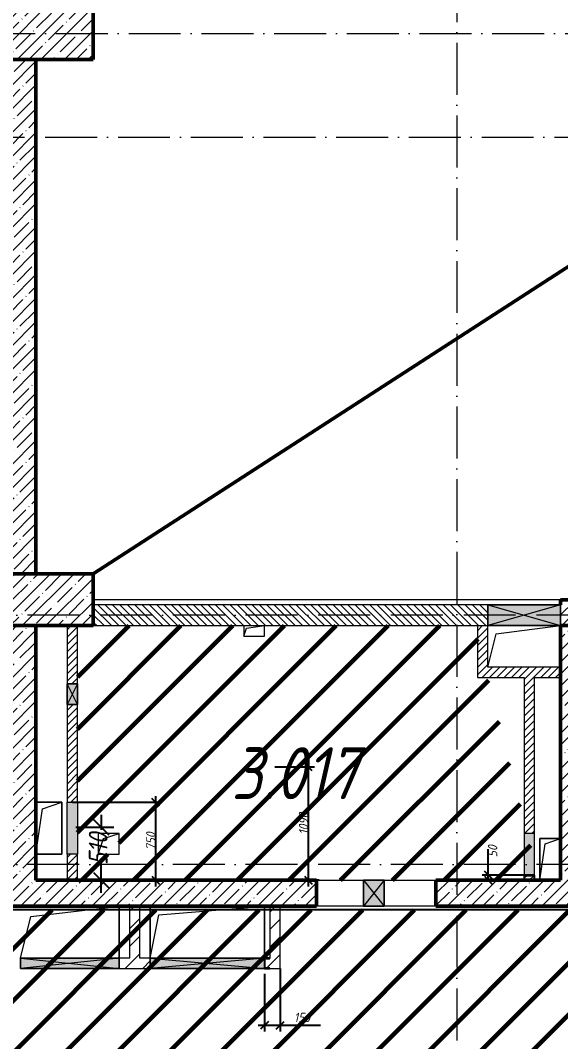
# Model space of a CAD drawing. Header units: millimetres. Extents: x -606178 to 312196, y -19338 to 632709.
# Drawn here: x -90415 to -85215, y 517672 to 527500 of the extents above; entities that cross this region are included whole.
import ezdxf

# ---------------------------------------------------------------- set-up
doc = ezdxf.new("R2010")
doc.units = ezdxf.units.MM
doc.linetypes.add('50_200_ШТРИХ_1Т_ш5_п1_п1_', pattern=[700, 500, -100, 0, -100])
for name, color, linetype, lineweight in [('6.4.1) Окр пт с инж. ПТ2.16', 3, 'Continuous', 60), ('A-____-____-DIMS', 7, 'Continuous', 9), ('A-DETL-____-OTLN-1', 7, 'Continuous', 50), ('A-DETL-GENF-OTLN', 7, 'Continuous', 9), ('A-FLOR-____-OTLN', 7, 'Continuous', 9), ('A-GENM-____-MCUT', 7, 'Continuous', 25), ('A-GENM-____-OTLN', 7, 'Continuous', 9), ('A-GENM-____-OTLN-1', 7, 'Continuous', 25), ('A-GLAZ-____-OTLN', 7, 'Continuous', 9), ('A-WALL-____-MCUT', 7, 'Continuous', 13), ('A-WALL-____-MCUT-2', 7, 'Continuous', 50), ('A-WALL-____-OTLN', 7, 'Continuous', 9), ('A-WALL-____-PATT-1', 7, 'Continuous', 9), ('A-WALL-FNSH-MCUT-1', 7, 'Continuous', 9), ('S-COLS-____-MCUT', 7, 'Continuous', 50), ('S-COLS-____-OTLN', 7, 'Continuous', 9), ('S-GRID-____-OTLN-1', 7, '50_200_ШТРИХ_1Т_ш5_п1_п1_', 9), ('Марки помещений', 7, 'Continuous', 9)]:
    doc.layers.add(name, color=color, linetype=linetype, lineweight=lineweight)
doc.layers.add('A-GLAZ-____-OTLN-1', color=7, linetype='Continuous', lineweight=9, true_color=0xc0c0c0)
doc.styles.add('ISOCPEUR_I_10', font='isocpeui.ttf', dxfattribs={"width": 0.9, "height": 180})
doc.styles.add('ISOCPEUR_I_2', font='isocpeui.ttf', dxfattribs={"width": 0.85, "height": 2.3})
doc.styles.add('ISOCPEUR_I_7', font='isocpeui.ttf', dxfattribs={"width": 0.9, "height": 90})
doc.dimstyles.new('ISO-1_8_0_9К_СРЕДНИЙ_Кладочные_1', dxfattribs={"dimscale": 304.8, "dimtxt": 89.638306, "dimasz": 0.246063, "dimexe": 0.19685, "dimexo": 0, "dimgap": 0, "dimtad": 1, "dimdec": 3, "dimrnd": 0.001, "dimdsep": 46, "dimtxsty": 'ISOCPEUR_I_7', "dimblk1": 'OBLIQUE', "dimblk2": 'OBLIQUE', "dimsah": 1, "dimcen": 0.09, "dimdle": 0.19685, "dimazin": 0, "dimtfac": 1, "dimtdec": 4, "dimtix": 1, "dimtmove": 0, "dimatfit": 3, "dimfxl": 1, "dimtvp": 1, "dimtolj": 1, "dimtzin": 0, "dimarcsym": 2})
doc.dimstyles.new('ISO-1_8_0_9К_СРЕДНИЙ_Кладочные_2', dxfattribs={"dimscale": 304.8, "dimtxt": 89.638306, "dimasz": 0.246063, "dimexe": 0.19685, "dimexo": 0, "dimgap": 0, "dimtad": 1, "dimdec": 3, "dimrnd": 0.001, "dimdsep": 46, "dimtxsty": 'ISOCPEUR_I_7', "dimblk1": 'OBLIQUE', "dimblk2": 'OBLIQUE', "dimsah": 1, "dimcen": 0.09, "dimdle": 0.19685, "dimazin": 0, "dimtfac": 1, "dimtdec": 4, "dimtix": 1, "dimtmove": 1, "dimatfit": 3, "dimfxl": 1, "dimtvp": 1, "dimtolj": 1, "dimtzin": 0, "dimarcsym": 2})
doc.dimstyles.new('ISO-1_8_0_9К_СРЕДНИЙ_Кладочные_3', dxfattribs={"dimscale": 304.8, "dimtxt": 179.276612, "dimasz": 0.492126, "dimexe": 0.393701, "dimexo": 0, "dimgap": 0, "dimtad": 1, "dimdec": 3, "dimrnd": 0.001, "dimdsep": 46, "dimtxsty": 'ISOCPEUR_I_10', "dimblk1": 'OBLIQUE', "dimblk2": 'OBLIQUE', "dimsah": 1, "dimcen": 0.09, "dimdle": 0.393701, "dimazin": 0, "dimtfac": 1, "dimtdec": 4, "dimtix": 1, "dimtmove": 0, "dimatfit": 3, "dimfxl": 1, "dimtvp": 1, "dimtolj": 1, "dimtzin": 0, "dimarcsym": 2})
pattern_1 = [(45, (-140714.89, 451794.26), (-114.04925, 114.04925), []), (45, (-140600.84, 451794.26), (-114.04925, 114.04925), [201.612, -40.322, 3.353, -36.97])]
pattern_2 = [(45, (-140714.89, 451794.26), (-35.35534, 35.35534), [])]
pattern_3 = [(45, (-140714.89, 451794.26), (-84.85281, 84.85281), [])]

# ---------------------------------------------------------------- blocks, each defined once
blk = doc.blocks.new('BSC_Колонна _Прямоугольная - 500х800-V76-АР1_План отверстий 3 этажа в осях 1-64_Ю-ЯЯ')
at = {"layer": 'S-COLS-____-OTLN'}
h = blk.add_hatch(dxfattribs=at)
h.set_pattern_fill('FP_85', color=256, style=0, pattern_type=2)
h.set_pattern_definition([(315, (-75581.04, 50600), (114.04925, 114.04925), []), (315, (-75581.04, 50485.95), (114.04925, 114.04925), [201.613, -40.323, 3.353, -36.97])])
h.paths.add_polyline_path([(-250, -400), (250, -400), (250, 400), (-250, 400)], flags=0)
at = {"layer": 'S-COLS-____-MCUT'}
for p, q in [((250, 400), (-250, 400)), ((-250, 400), (-250, -400)), ((250, -400), (250, 400)), ((-250, -400), (250, -400))]:
    blk.add_line(p, q, dxfattribs=at)
blk = doc.blocks.new('BSC_Колонна _Прямоугольная - 500х800-V77-АР1_План отверстий 3 этажа в осях 1-64_Ю-ЯЯ')
at = {"layer": 'S-COLS-____-OTLN'}
h = blk.add_hatch(dxfattribs=at)
h.set_pattern_fill('FP_86', color=256, style=0, pattern_type=2)
h.set_pattern_definition([(315, (-70131.04, 50600), (114.04925, 114.04925), []), (315, (-70131.04, 50485.95), (114.04925, 114.04925), [201.613, -40.323, 3.353, -36.97])])
h.paths.add_polyline_path([(-250, -400), (250, -400), (250, 400), (-250, 400)], flags=0)
at = {"layer": 'S-COLS-____-MCUT'}
for p, q in [((250, 400), (-250, 400)), ((-250, 400), (-250, -400)), ((250, -400), (250, 400)), ((-250, -400), (250, -400))]:
    blk.add_line(p, q, dxfattribs=at)
blk = doc.blocks.new('AR_Отверстие Ниша - Лючок-32404808-АР1_План отверстий 3 этажа в осях 1-64_Ю-ЯЯ')
at = {"layer": 'A-GLAZ-____-OTLN'}
blk.add_hatch(color=256, dxfattribs=at).paths.add_polyline_path([(250, 50), (-250, 50), (-250, -50), (250, -50)], flags=0)
for p, q in [((-250, 50), (250, 50)), ((-250, -50), (-250, 50)), ((250, 50), (250, -50)), ((250, -50), (-250, -50))]:
    blk.add_line(p, q, dxfattribs=at)
blk = doc.blocks.new('AR_Отверстие Ниша - Лючок-32404922-АР1_План отверстий 3 этажа в осях 1-64_Ю-ЯЯ')
at = {"layer": 'A-GLAZ-____-OTLN'}
blk.add_hatch(color=256, dxfattribs=at).paths.add_polyline_path([(200, -50), (200, 50), (-200, 50), (-200, -50)], flags=0)
for p, q in [((200, 50), (-200, 50)), ((-200, 50), (-200, -50)), ((-200, -50), (200, -50))]:
    blk.add_line(p, q, dxfattribs=at)
blk = doc.blocks.new('154_Фахверк_СКБ_Швеллер - Тип_100_3960_зеркало-29769493-АР1_План отверстий 3 этажа в осях 1-64_Ю-ЯЯ')
at = {"layer": 'A-GENM-____-MCUT'}
for p, q in [((175, 50), (125, 50)), ((125, 50), (125, -50)), ((128, 47), (175, 47)), ((128, -47), (128, 47)), ((175, 47), (175, 50)), ((125, -50), (175, -50)), ((175, -47), (128, -47)), ((175, -50), (175, -47))]:
    blk.add_line(p, q, dxfattribs=at)
blk = doc.blocks.new('AR_Отверстие прямоугольное _в стене_ - AR_Отверстие прямоугольное _в стене__ВК-32404777-АР1_План отверстий 3 этажа в осях 1-64_Ю-ЯЯ')
at = {"layer": 'A-GLAZ-____-OTLN'}
blk.add_hatch(color=256, dxfattribs=at).paths.add_polyline_path([(100, 50), (-100, 50), (-100, -50), (100, -50)], flags=0)
at = {"layer": 'A-DETL-GENF-OTLN'}
for p, q in [((-100, -50), (-100, 50)), ((-100, 50), (100, 50)), ((100, 50), (-100, -50)), ((-100, 50), (100, -50)), ((100, 50), (-100, 50)), ((-100, 50), (-100, -50)), ((100, 50), (100, -50)), ((100, -50), (100, 50)), ((100, -50), (-100, -50)), ((-100, -50), (100, -50))]:
    blk.add_line(p, q, dxfattribs=at)
blk = doc.blocks.new('AR_Отверстие прямоугольное _в плите_ - AR_Отверстие прямоугольное _в плите_-V169-АР1_План отверстий 3 этажа в осях 1-64_Ю-ЯЯ')
at = {"layer": 'A-GENM-____-OTLN'}
for p, q in [((125, 250), (-125, 250)), ((-62.5, 187.5), (125, 250)), ((125, -250), (125, 250)), ((-125, -250), (-62.5, 187.5)), ((-125, -250), (125, -250))]:
    blk.add_line(p, q, dxfattribs=at)
blk = doc.blocks.new('AR_Отверстие прямоугольное _в плите_ - AR_Отверстие прямоугольное _в плите_-30459207-АР1_План отверстий 3 этажа в осях 1-64_Ю-ЯЯ')
at = {"layer": 'A-GENM-____-OTLN'}
for p, q in [((100, 100), (-100, 100)), ((-100, 100), (-100, -100)), ((-50, 50), (100, 100)), ((100, -100), (100, 100)), ((-100, -100), (-50, 50)), ((-100, -100), (100, -100))]:
    blk.add_line(p, q, dxfattribs=at)
blk = doc.blocks.new('AR_Отверстие прямоугольное _в плите_ - AR_Отверстие прямоугольное _в плите_-V173-АР1_План отверстий 3 этажа в осях 1-64_Ю-ЯЯ')
at = {"layer": 'A-GENM-____-OTLN'}
for p, q in [((100, 200), (-100, 200)), ((-100, 200), (-100, -200)), ((-50, 150), (100, 200)), ((-100, -200), (-50, 150))]:
    blk.add_line(p, q, dxfattribs=at)
blk = doc.blocks.new('AR_Отверстие прямоугольное _в плите_ - AR_Отверстие прямоугольное _в плите_-V186-АР1_План отверстий 3 этажа в осях 1-64_Ю-ЯЯ')
at = {"layer": 'A-GENM-____-OTLN'}
for p, q in [((-100, 50), (-100, -50)), ((-100, -50), (-75, 25)), ((-75, 25), (100, 50)), ((100, -50), (100, 50)), ((-100, -50), (100, -50))]:
    blk.add_line(p, q, dxfattribs=at)
blk = doc.blocks.new('AR_Отверстие прямоугольное _в плите_ - AR_Отверстие прямоугольное _в плите_-30552508-АР1_План отверстий 3 этажа в осях 1-64_Ю-ЯЯ')
at = {"layer": 'A-GENM-____-OTLN'}
for p, q in [((-550, 250), (-550, -250)), ((-466.7, 166.7), (550, 250)), ((550, -250), (550, 250)), ((-550, -250), (-466.7, 166.7))]:
    blk.add_line(p, q, dxfattribs=at)
blk = doc.blocks.new('AR_Отверстие прямоугольное _в плите_ - AR_Отверстие прямоугольное _в плите_-30552525-АР1_План отверстий 3 этажа в осях 1-64_Ю-ЯЯ')
at = {"layer": 'A-GENM-____-OTLN'}
for p, q in [((-270, 120), (350, 200)), ((-350, -200), (-270, 120))]:
    blk.add_line(p, q, dxfattribs=at)
blk = doc.blocks.new('AR_Отверстие прямоугольное _в плите_ - AR_Отверстие прямоугольное _в плите_-30552717-АР1_План отверстий 3 этажа в осях 1-64_Ю-ЯЯ')
at = {"layer": 'A-GENM-____-OTLN'}
for p, q in [((-375, 150), (475, 250)), ((475, -250), (475, 250)), ((-475, -250), (-375, 150))]:
    blk.add_line(p, q, dxfattribs=at)
blk = doc.blocks.new('AR_Отверстие прямоугольное _в стене__БезПР - AR_Отверстие прямоугольное _в стене__БезПР-30578456-АР1_План отверстий 3 этажа в осях 1-64_Ю-ЯЯ')
at = {"layer": 'A-GLAZ-____-OTLN-1'}
blk.add_hatch(color=256, dxfattribs=at).paths.add_polyline_path([(100, -125), (100, 125), (-100, 125), (-100, -125)], flags=0)
at = {"layer": 'A-DETL-GENF-OTLN'}
for p, q in [((-100, -125), (-100, 125)), ((-100, 125), (100, 125)), ((100, 125), (-100, -125)), ((-100, 125), (100, -125)), ((100, 125), (-100, 125)), ((-100, 125), (-100, -125)), ((100, 125), (100, -125)), ((100, -125), (100, 125)), ((100, -125), (-100, -125)), ((-100, -125), (100, -125))]:
    blk.add_line(p, q, dxfattribs=at)
at = {"layer": 'A-GLAZ-____-OTLN'}
blk.add_line((100, 125), (-100, 125), dxfattribs=at)
blk = doc.blocks.new('AR_Отверстие прямоугольное _в стене_ - AR_Отверстие прямоугольное _в стене__ОВ-36926784-АР1_План отверстий 3 этажа в осях 1-64_Ю-ЯЯ')
at = {"layer": 'A-GLAZ-____-OTLN'}
blk.add_hatch(color=256, dxfattribs=at).paths.add_polyline_path([(550, -50), (550, 50), (-550, 50), (-550, -50)], flags=0)
at = {"layer": 'A-DETL-GENF-OTLN'}
for p, q in [((-550, -50), (-550, 50)), ((-550, 50), (550, 50)), ((550, 50), (-550, -50)), ((-550, 50), (550, -50)), ((550, 50), (-550, 50)), ((-550, 50), (-550, -50)), ((550, -50), (-550, -50)), ((-550, -50), (550, -50))]:
    blk.add_line(p, q, dxfattribs=at)
blk = doc.blocks.new('AR_Отверстие прямоугольное _в стене__БезПР - AR_Отверстие прямоугольное _в стене__БезПР-36428394-АР1_План отверстий 3 этажа в осях 1-64_Ю-ЯЯ')
at = {"layer": 'A-GLAZ-____-OTLN'}
blk.add_hatch(color=256, dxfattribs=at).paths.add_polyline_path([(350, -100), (350, 100), (-350, 100), (-350, -100)], flags=0)
at = {"layer": 'A-DETL-GENF-OTLN'}
for p, q in [((-350, -100), (-350, 100)), ((-350, 100), (350, 100)), ((350, 100), (-350, -100)), ((-350, 100), (350, -100)), ((350, 100), (-350, 100)), ((-350, 100), (-350, -100)), ((350, 100), (350, -100)), ((350, -100), (350, 100)), ((350, -100), (-350, -100)), ((-350, -100), (350, -100))]:
    blk.add_line(p, q, dxfattribs=at)
at = {"layer": 'A-GLAZ-____-OTLN'}
blk.add_line((350, 100), (-350, 100), dxfattribs=at)
blk = doc.blocks.new('AR_Отверстие прямоугольное _в стене__БезПР - AR_Отверстие прямоугольное _в стене__БезПР-36428547-АР1_План отверстий 3 этажа в осях 1-64_Ю-ЯЯ')
at = {"layer": 'A-GLAZ-____-OTLN'}
blk.add_hatch(color=256, dxfattribs=at).paths.add_polyline_path([(475, -50), (475, 50), (-475, 50), (-475, -50)], flags=0)
at = {"layer": 'A-DETL-GENF-OTLN'}
for p, q in [((-475, -50), (-475, 50)), ((-475, 50), (475, 50)), ((475, 50), (-475, -50)), ((-475, 50), (475, -50)), ((475, 50), (-475, 50)), ((-475, 50), (-475, -50)), ((475, 50), (475, -50)), ((475, -50), (475, 50)), ((475, -50), (-475, -50)), ((-475, -50), (475, -50))]:
    blk.add_line(p, q, dxfattribs=at)
at = {"layer": 'A-GLAZ-____-OTLN'}
blk.add_line((475, 50), (-475, 50), dxfattribs=at)
blk = doc.blocks.new('154_Фахверк_СКБ_Швеллер - Тип_100_3960_зеркало-36793856-АР1_План отверстий 3 этажа в осях 1-64_Ю-ЯЯ')
at = {"layer": 'A-GENM-____-MCUT'}
for p, q in [((175, 50), (125, 50)), ((125, 50), (125, -50)), ((128, 47), (175, 47)), ((128, -47), (128, 47)), ((175, 47), (175, 50)), ((125, -50), (175, -50)), ((175, -47), (128, -47)), ((175, -50), (175, -47))]:
    blk.add_line(p, q, dxfattribs=at)
blk = doc.blocks.new('_Oblique')
at = {"color": 0, "linetype": 'ByBlock', "lineweight": -2}
blk.add_line((-0.5, -0.5), (0.5, 0.5), dxfattribs=at)
blk = doc.blocks.new('*D5243')
at = {"layer": 'A-____-____-DIMS', "color": 0, "lineweight": -2, "transparency": 16777216}
for p, q in [((-89113.7, 520035.3), (-89113.7, 519165.3)), ((-89913.5, 519975.3), (-89053.7, 519975.3)), ((-89007.6, 519225.3), (-89173.7, 519225.3))]:
    blk.add_line(p, q, dxfattribs=at)
at = {"layer": 'Defpoints', "color": 0, "transparency": 16777216}
for p in [(-89913.5, 519975.3), (-89113.7, 519225.3), (-89007.6, 519225.3)]:
    blk.add_point(p, dxfattribs=at)
at = {"layer": 'A-____-____-DIMS', "color": 0, "lineweight": -2, "transparency": 16777216, "xscale": 75, "yscale": 75, "zscale": 75}
for p, rotation in [((-89113.7, 519975.3), 90), ((-89113.7, 519225.3), 270)]:
    blk.add_blockref('_Oblique', p, dxfattribs=dict(at, rotation=rotation))
at = {"layer": 'A-____-____-DIMS', "color": 0, "transparency": 16777216, "insert": (-89159.3, 519600.3), "char_height": 90, "width": 409.578, "attachment_point": 5, "rotation": 90, "style": 'ISOCPEUR_I_7'}
blk.add_mtext('\\A1;750', dxfattribs=at)
blk = doc.blocks.new('*D5244')
at = {"layer": 'A-____-____-DIMS', "color": 0, "lineweight": -2, "transparency": 16777216}
for p, q in [((-85910.6, 519275.3), (-85910.6, 519523.4)), ((-85910.6, 519225.3), (-85910.6, 519335.3)), ((-85474, 519275.3), (-85970.6, 519275.3)), ((-85632.7, 519225.3), (-85970.6, 519225.3))]:
    blk.add_line(p, q, dxfattribs=at)
at = {"layer": 'Defpoints', "color": 0, "transparency": 16777216}
for p in [(-85910.6, 519225.3), (-85632.7, 519225.3), (-85474, 519275.3)]:
    blk.add_point(p, dxfattribs=at)
at = {"layer": 'A-____-____-DIMS', "color": 0, "lineweight": -2, "transparency": 16777216, "xscale": 75, "yscale": 75, "zscale": 75}
for p, rotation in [((-85910.6, 519275.3), 90), ((-85910.6, 519225.3), 270)]:
    blk.add_blockref('_Oblique', p, dxfattribs=dict(at, rotation=rotation))
at = {"layer": 'A-____-____-DIMS', "color": 0, "transparency": 16777216, "insert": (-85913.9, 519446.9), "char_height": 90, "width": 273.052, "attachment_point": 1, "rotation": 90, "line_spacing_factor": 1.149209, "style": 'ISOCPEUR_I_7'}
blk.add_mtext('\\A1;50', dxfattribs=at)
blk = doc.blocks.new('*D5371')
at = {"layer": 'A-____-____-DIMS', "color": 0, "lineweight": -2, "transparency": 16777216}
for p, q in [((-89636.4, 519855.3), (-89636.4, 519710.5)), ((-89881.8, 519735.3), (-89516.4, 519735.3)), ((-89636.4, 519105.3), (-89636.4, 519400)), ((-89864.9, 519225.3), (-89516.4, 519225.3))]:
    blk.add_line(p, q, dxfattribs=at)
at = {"layer": 'Defpoints', "color": 0, "transparency": 16777216}
for p in [(-89881.8, 519735.3), (-89864.9, 519225.3), (-89636.4, 519225.3)]:
    blk.add_point(p, dxfattribs=at)
at = {"layer": 'A-____-____-DIMS', "color": 0, "lineweight": -2, "transparency": 16777216, "xscale": 150, "yscale": 150, "zscale": 150}
for p, rotation in [((-89636.4, 519735.3), 90), ((-89636.4, 519225.3), 270)]:
    blk.add_blockref('_Oblique', p, dxfattribs=dict(at, rotation=rotation))
at = {"layer": 'A-____-____-DIMS', "color": 0, "transparency": 16777216, "insert": (-89756.4, 519371.1), "char_height": 180, "width": 368.207, "attachment_point": 1, "rotation": 90, "line_spacing_factor": 1.149209, "style": 'ISOCPEUR_I_10'}
blk.add_mtext('\\A1;510', dxfattribs=at)
blk = doc.blocks.new('*D5403')
at = {"layer": 'A-____-____-DIMS', "color": 0, "lineweight": -2, "transparency": 16777216}
for p, q in [((-87964.9, 520315.3), (-87584.1, 520315.3)), ((-87644.1, 520375.3), (-87644.1, 519165.3)), ((-87538.1, 519225.3), (-87704.1, 519225.3))]:
    blk.add_line(p, q, dxfattribs=at)
at = {"layer": 'Defpoints', "color": 0, "transparency": 16777216}
for p in [(-87964.9, 520315.3), (-87644.1, 519225.3), (-87538.1, 519225.3)]:
    blk.add_point(p, dxfattribs=at)
at = {"layer": 'A-____-____-DIMS', "color": 0, "lineweight": -2, "transparency": 16777216, "xscale": 75, "yscale": 75, "zscale": 75}
for p, rotation in [((-87644.1, 520315.3), 90), ((-87644.1, 519225.3), 270)]:
    blk.add_blockref('_Oblique', p, dxfattribs=dict(at, rotation=rotation))
at = {"layer": 'A-____-____-DIMS', "color": 0, "transparency": 16777216, "insert": (-87689.1, 519770.3), "char_height": 90, "width": 504.733, "attachment_point": 5, "rotation": 90, "style": 'ISOCPEUR_I_7'}
blk.add_mtext('\\A1;1090', dxfattribs=at)
blk = doc.blocks.new('*D5405')
at = {"layer": 'A-____-____-DIMS', "color": 0, "lineweight": -2, "transparency": 16777216}
for p, q in [((-87914.9, 518375.3), (-87914.9, 517769.3)), ((-88064.9, 518325.3), (-88064.9, 517769.3)), ((-88124.9, 517829.3), (-87914.9, 517829.3)), ((-87914.9, 517829.3), (-87527.1, 517829.3))]:
    blk.add_line(p, q, dxfattribs=at)
at = {"layer": 'Defpoints', "color": 0, "transparency": 16777216}
for p in [(-87914.9, 518375.3), (-88064.9, 518325.3), (-87914.9, 517829.3)]:
    blk.add_point(p, dxfattribs=at)
at = {"layer": 'A-____-____-DIMS', "color": 0, "lineweight": -2, "transparency": 16777216, "xscale": 75, "yscale": 75, "zscale": 75, "rotation": 180}
blk.add_blockref('_Oblique', (-88064.9, 517829.3), dxfattribs=at)
at = {"layer": 'A-____-____-DIMS', "color": 0, "lineweight": -2, "transparency": 16777216, "xscale": 75, "yscale": 75, "zscale": 75}
blk.add_blockref('_Oblique', (-87914.9, 517829.3), dxfattribs=at)
at = {"layer": 'A-____-____-DIMS', "color": 0, "transparency": 16777216, "insert": (-87781.4, 517949.3), "char_height": 90, "width": 368.207, "attachment_point": 1, "line_spacing_factor": 1.149209, "style": 'ISOCPEUR_I_7'}
blk.add_mtext('\\A1;150', dxfattribs=at)

msp = doc.modelspace()

# ---------------------------------------------------------------- hatches: boundary and pattern name
at = {"layer": '6.4.1) Окр пт с инж. ПТ2.16'}
h = msp.add_hatch(dxfattribs=at)
h.set_pattern_fill('ANSI31', color=256, scale=111)
h.paths.add_polyline_path([(-66214.891, 521675.3011), (-66814.891, 521675.3011), (-66814.891, 521925.3011), (-71514.891, 521925.3011), (-71514.891, 521675.3011), (-72014.891, 521675.3011), (-72214.891, 521675.3011), (-72214.891, 521225.3011), (-72334.891, 521225.3011), (-72360.891, 521225.3011), (-72360.891, 521219.3011), (-72908.891, 521219.3011), (-73814.891, 521225.3011), (-73814.891, 521675.3011), (-76464.891, 521675.3011), (-76464.891, 521175.3011), (-76964.891, 521175.3011), (-76964.891, 519475.3011), (-76464.891, 519475.3011), (-76464.891, 518975.3011), (-76964.891, 518975.3011), (-77464.891, 518975.3011), (-78764.891, 518975.3011), (-79764.891, 518975.3011), (-80764.891, 518975.3011), (-81263.4882, 518975.3011), (-81463.4882, 518975.3011), (-81914.891, 518975.3011), (-82514.891, 518975.3011), (-82514.891, 518940.4826), (-66274.891, 518940.4826), (-66274.891, 518975.3011), (-66514.891, 518975.3011), (-66514.891, 519475.3011), (-66214.891, 519475.3011)])
h.paths.add_polyline_path([(-72014.891, 519475.3011), (-71514.891, 519475.3011), (-71514.891, 518975.3011), (-72014.891, 518975.3011)], flags=16)
h.paths.add_polyline_path([(-95464.891, 515007.5401), (-66012.8378, 515007.5401), (-66012.8378, 518940.4826), (-95464.891, 518940.4826)])
h = msp.add_hatch(dxfattribs=at)
h.set_pattern_fill('ANSI31', color=256, scale=111)
h.paths.add_polyline_path([(-89714.891, 521675.3011), (-89864.891, 521169.0511), (-89864.891, 519225.3011), (-85414.891, 519225.3011), (-86039.4193, 521675.3011)])
h.paths.add_polyline_path([(-89464.891, 519675.3011), (-89464.891, 519475.3011), (-89664.891, 519475.3011), (-89664.891, 519675.3011)], flags=16)
at = {"layer": 'A-WALL-____-PATT-1'}
h = msp.add_hatch(dxfattribs=at)
h.set_pattern_fill('FP_12', color=256, style=0, pattern_type=2)
h.set_pattern_definition(pattern_1)
h.paths.add_polyline_path([(-90264.891, 522175.3011), (-90264.891, 527125.3011), (-90514.891, 527125.3011), (-90514.891, 522175.3011)], flags=0)
h = msp.add_hatch(dxfattribs=at)
h.set_pattern_fill('FP_9', color=256, style=0, pattern_type=2)
h.set_pattern_definition([(135, (-140714.89, 451794.26), (-35.35534, -35.35534), [])])
h.paths.add_polyline_path([(-85914.891, 521675.3011), (-85914.891, 521875.3011), (-89714.891, 521875.3011), (-89714.891, 521675.3011), (-85937.524, 521675.3011)], flags=0)
h = msp.add_hatch(dxfattribs=at)
h.set_pattern_fill('FP_12', color=256, style=0, pattern_type=2)
h.set_pattern_definition(pattern_1)
h.paths.add_polyline_path([(-85214.891, 521675.3011), (-83964.891, 521675.3011), (-83964.891, 521925.3011), (-85214.891, 521925.3011), (-85214.891, 521875.3011)], flags=0)
h = msp.add_hatch(dxfattribs=at)
h.set_pattern_fill('FP_12', color=256, style=0, pattern_type=2)
h.set_pattern_definition(pattern_1)
h.paths.add_polyline_path([(-90514.891, 518975.3011), (-90264.891, 518975.3011), (-90264.891, 521675.3011), (-90514.891, 521675.3011), (-90514.891, 519325.3011)], flags=0)
h = msp.add_hatch(dxfattribs=at)
h.set_pattern_fill('FP_8', color=256, style=0, pattern_type=2)
h.set_pattern_definition(pattern_2)
h.paths.add_polyline_path([(-89864.891, 519225.3011), (-89864.891, 519475.3011), (-89964.891, 519475.3011), (-89964.891, 519225.3011)], flags=0)
h.paths.add_polyline_path([(-89964.891, 519975.3011), (-89864.891, 519975.3011), (-89864.891, 520915.3011), (-89964.891, 520915.3011), (-89964.891, 520319.1077)], flags=0)
h.paths.add_polyline_path([(-89964.891, 521115.3011), (-89864.891, 521115.3011), (-89864.891, 521675.3011), (-89964.891, 521675.3011)], flags=0)
h = msp.add_hatch(dxfattribs=at)
h.set_pattern_fill('FP_8', color=256, style=0, pattern_type=2)
h.set_pattern_definition(pattern_2)
h.paths.add_polyline_path([(-86014.891, 521175.3011), (-85914.891, 521175.3011), (-85914.891, 521675.3011), (-86014.891, 521675.3011)], flags=0)
h = msp.add_hatch(dxfattribs=at)
h.set_pattern_fill('FP_12', color=256, style=0, pattern_type=2)
h.set_pattern_definition(pattern_1)
h.paths.add_polyline_path([(-85214.891, 519225.3011), (-84964.891, 519225.3011), (-84964.891, 521675.3011), (-85214.891, 521675.3011), (-85214.891, 520319.1077)], flags=0)
h = msp.add_hatch(dxfattribs=at)
h.set_pattern_fill('FP_8', color=256, style=0, pattern_type=2)
h.set_pattern_definition(pattern_2)
h.paths.add_polyline_path([(-85464.891, 521175.3011), (-85214.891, 521175.3011), (-85214.891, 521275.3011), (-85914.891, 521275.3011), (-85914.891, 521175.3011), (-85564.891, 521175.3011)], flags=0)
h = msp.add_hatch(dxfattribs=at)
h.set_pattern_fill('FP_8', color=256, style=0, pattern_type=2)
h.set_pattern_definition(pattern_2)
h.paths.add_polyline_path([(-85467.891, 519225.3011), (-85467.891, 519272.3011), (-85561.891, 519272.3011), (-85561.891, 519225.3011), (-85514.891, 519225.3011)], flags=0)
h.paths.add_polyline_path([(-85464.891, 519675.3011), (-85464.891, 521175.3011), (-85564.891, 521175.3011), (-85564.891, 519675.3011)], flags=0)
h = msp.add_hatch(dxfattribs=at)
h.set_pattern_fill('FP_12', color=256, style=0, pattern_type=2)
h.set_pattern_definition(pattern_1)
h.paths.add_polyline_path([(-77717.891, 518975.3011), (-77464.891, 518975.3011), (-77464.891, 519225.3011), (-78764.891, 519225.3011), (-78764.891, 518975.3011)], flags=0)
h.paths.add_polyline_path([(-79764.891, 518975.3011), (-79764.891, 519225.3011), (-80764.891, 519225.3011), (-80764.891, 518975.3011), (-80635.1311, 518975.3011)], flags=0)
h.paths.add_polyline_path([(-82402.5954, 518975.3011), (-81914.891, 518975.3011), (-81914.891, 519225.3011), (-86414.891, 519225.3011), (-86414.891, 518975.3011), (-83286.3276, 518975.3011)], flags=0)
h.paths.add_polyline_path([(-88014.891, 518975.3011), (-87564.891, 518975.3011), (-87564.891, 519225.3011), (-90264.891, 519225.3011), (-90264.891, 518975.3011), (-89264.891, 518975.3011)], flags=0)
h = msp.add_hatch(dxfattribs=at)
h.set_pattern_fill('FP_7', color=256, style=0, pattern_type=2)
h.set_pattern_definition(pattern_3)
h.paths.add_polyline_path([(-89264.891, 518475.3011), (-89264.891, 518975.3011), (-89364.891, 518975.3011), (-89364.891, 518475.3011)], flags=0)
h = msp.add_hatch(dxfattribs=at)
h.set_pattern_fill('FP_7', color=256, style=0, pattern_type=2)
h.set_pattern_definition(pattern_3)
h.paths.add_polyline_path([(-87914.891, 518475.3011), (-87914.891, 518975.3011), (-88014.891, 518975.3011), (-88014.891, 518475.3011)], flags=0)
h = msp.add_hatch(dxfattribs=at)
h.set_pattern_fill('FP_7', color=256, style=0, pattern_type=2)
h.set_pattern_definition(pattern_3)
h.paths.add_polyline_path([(-87914.891, 518375.3011), (-87914.891, 518475.3011), (-88014.891, 518475.3011), (-88014.891, 518472.3011), (-88061.891, 518472.3011), (-88061.891, 518378.3011), (-88014.891, 518378.3011), (-88014.891, 518375.3011)], flags=0)
h.paths.add_polyline_path([(-89464.891, 518375.3011), (-89164.891, 518375.3011), (-89164.891, 518475.3011), (-89464.891, 518475.3011), (-89464.891, 518457.9098)], flags=0)

# ---------------------------------------------------------------- linework, layer by layer
msp.add_lwpolyline([(-95464.891, 515007.5401), (-66012.8378, 515007.5401), (-66012.8378, 518940.4826), (-95464.891, 518940.4826)], close=True)
at = {"layer": 'A-DETL-____-OTLN-1'}
msp.add_line((-66814.891, 536975.3011), (-89714.891, 522175.3011), dxfattribs=at)
at = {"layer": 'A-FLOR-____-OTLN'}
for p, q in [((-85214.891, 521925.3011), (-89714.891, 521925.3011)), ((-90264.891, 519975.3011), (-90014.891, 519975.3011)), ((-90014.891, 519975.3011), (-90014.891, 519475.3011)), ((-85414.891, 519625.3011), (-85214.891, 519625.3011)), ((-85414.891, 519225.3011), (-85414.891, 519625.3011)), ((-90014.891, 519475.3011), (-90264.891, 519475.3011)), ((-89464.891, 518975.3011), (-89464.891, 518475.3011)), ((-89164.891, 518475.3011), (-89164.891, 518975.3011)), ((-88064.891, 518975.3011), (-88064.891, 518475.3011))]:
    msp.add_line(p, q, dxfattribs=at)
at = {"layer": 'A-WALL-____-MCUT'}
for p, q in [((-85914.891, 521875.3011), (-89714.891, 521875.3011)), ((-89714.891, 521675.3011), (-85914.891, 521675.3011))]:
    msp.add_line(p, q, dxfattribs=at)
at = {"layer": 'A-WALL-____-MCUT-2'}
for p, q in [((-90264.891, 522175.3011), (-90264.891, 527125.3011)), ((-83964.891, 521925.3011), (-85214.891, 521925.3011)), ((-85214.891, 521925.3011), (-85214.891, 521875.3011)), ((-90264.891, 519225.3011), (-90264.891, 521675.3011)), ((-85214.891, 521675.3011), (-85214.891, 519225.3011)), ((-85214.891, 521675.3011), (-83964.891, 521675.3011)), ((-87564.891, 519225.3011), (-90264.891, 519225.3011)), ((-87564.891, 518975.3011), (-87564.891, 519225.3011)), ((-85564.891, 519225.3011), (-86414.891, 519225.3011)), ((-86414.891, 519225.3011), (-86414.891, 518975.3011)), ((-85467.891, 519225.3011), (-85561.891, 519225.3011)), ((-85214.891, 519225.3011), (-85464.891, 519225.3011)), ((-90514.891, 518975.3011), (-87564.891, 518975.3011)), ((-86414.891, 518975.3011), (-81914.891, 518975.3011))]:
    msp.add_line(p, q, dxfattribs=at)
at = {"layer": 'A-WALL-____-OTLN'}
for p, q in [((-87564.891, 519225.3011), (-87113.4882, 519225.3011)), ((-86913.4882, 519225.3011), (-86414.891, 519225.3011)), ((-87113.4882, 518975.3011), (-87564.891, 518975.3011)), ((-86414.891, 518975.3011), (-86913.4882, 518975.3011))]:
    msp.add_line(p, q, dxfattribs=at)
at = {"layer": 'A-WALL-FNSH-MCUT-1'}
for p, q in [((-89964.891, 521675.3011), (-89964.891, 521115.3011)), ((-89864.891, 521115.3011), (-89864.891, 521675.3011)), ((-86014.891, 521675.3011), (-86014.891, 521175.3011)), ((-85914.891, 521275.3011), (-85914.891, 521675.3011)), ((-85214.891, 521275.3011), (-85914.891, 521275.3011)), ((-86014.891, 521175.3011), (-85564.891, 521175.3011)), ((-85564.891, 521175.3011), (-85564.891, 519675.3011)), ((-85464.891, 519675.3011), (-85464.891, 521175.3011)), ((-85464.891, 521175.3011), (-85214.891, 521175.3011)), ((-89964.891, 520915.3011), (-89964.891, 519975.3011)), ((-89864.891, 519975.3011), (-89864.891, 520915.3011)), ((-89964.891, 519475.3011), (-89964.891, 519225.3011)), ((-89864.891, 519225.3011), (-89864.891, 519475.3011)), ((-89364.891, 518975.3011), (-89364.891, 518475.3011)), ((-89264.891, 518475.3011), (-89264.891, 518975.3011)), ((-88014.891, 518975.3011), (-88014.891, 518475.3011)), ((-87914.891, 518375.3011), (-87914.891, 518975.3011)), ((-89364.891, 518475.3011), (-89464.891, 518475.3011)), ((-89164.891, 518475.3011), (-89264.891, 518475.3011)), ((-89464.891, 518375.3011), (-89164.891, 518375.3011)), ((-88014.891, 518375.3011), (-87914.891, 518375.3011))]:
    msp.add_line(p, q, dxfattribs=at)
at = {"layer": 'S-GRID-____-OTLN-1'}
for p, q in [((-86214.891, 542687.1106), (-86214.891, 504685.847)), ((-91472.8733, 527375.3011), (-36640.4843, 527375.3011)), ((-106277.445, 526375.3011), (-36640.4843, 526375.3011)), ((-36640.4843, 521775.3011), (-91472.8733, 521775.3011)), ((-36640.4843, 519375.3011), (-145383.6612, 519375.3011))]:
    msp.add_line(p, q, dxfattribs=at)

# ---------------------------------------------------------------- block references
at = {"layer": 'A-GENM-____-OTLN'}
for name, p in [('AR_Отверстие прямоугольное _в плите_ - AR_Отверстие прямоугольное _в плите_-V186-АР1_План отверстий 3 этажа в осях 1-64_Ю-ЯЯ', (-88164.891, 521625.3011)), ('AR_Отверстие прямоугольное _в плите_ - AR_Отверстие прямоугольное _в плите_-30552525-АР1_План отверстий 3 этажа в осях 1-64_Ю-ЯЯ', (-85564.891, 521475.3011)), ('AR_Отверстие прямоугольное _в плите_ - AR_Отверстие прямоугольное _в плите_-V169-АР1_План отверстий 3 этажа в осях 1-64_Ю-ЯЯ', (-90139.891, 519725.3011)), ('AR_Отверстие прямоугольное _в плите_ - AR_Отверстие прямоугольное _в плите_-30459207-АР1_План отверстий 3 этажа в осях 1-64_Ю-ЯЯ', (-89564.891, 519575.3011)), ('AR_Отверстие прямоугольное _в плите_ - AR_Отверстие прямоугольное _в плите_-V173-АР1_План отверстий 3 этажа в осях 1-64_Ю-ЯЯ', (-85314.891, 519425.3011)), ('AR_Отверстие прямоугольное _в плите_ - AR_Отверстие прямоугольное _в плите_-30552717-АР1_План отверстий 3 этажа в осях 1-64_Ю-ЯЯ', (-89939.891, 518725.3011)), ('AR_Отверстие прямоугольное _в плите_ - AR_Отверстие прямоугольное _в плите_-30552508-АР1_План отверстий 3 этажа в осях 1-64_Ю-ЯЯ', (-88614.891, 518725.3011))]:
    msp.add_blockref(name, p, dxfattribs=at)
at = {"layer": 'A-GENM-____-OTLN-1', "rotation": 270}
msp.add_blockref('154_Фахверк_СКБ_Швеллер - Тип_100_3960_зеркало-29769493-АР1_План отверстий 3 этажа в осях 1-64_Ю-ЯЯ', (-85514.891, 519400.3011), dxfattribs=at)
at = {"layer": 'A-GENM-____-OTLN-1'}
msp.add_blockref('154_Фахверк_СКБ_Швеллер - Тип_100_3960_зеркало-36793856-АР1_План отверстий 3 этажа в осях 1-64_Ю-ЯЯ', (-88189.891, 518425.3011), dxfattribs=at)
at = {"layer": 'A-GLAZ-____-OTLN'}
for name, p in [('AR_Отверстие прямоугольное _в стене__БезПР - AR_Отверстие прямоугольное _в стене__БезПР-36428394-АР1_План отверстий 3 этажа в осях 1-64_Ю-ЯЯ', (-85564.891, 521775.3011)), ('AR_Отверстие прямоугольное _в стене__БезПР - AR_Отверстие прямоугольное _в стене__БезПР-30578456-АР1_План отверстий 3 этажа в осях 1-64_Ю-ЯЯ', (-87013.4882, 519100.3011)), ('AR_Отверстие прямоугольное _в стене__БезПР - AR_Отверстие прямоугольное _в стене__БезПР-36428547-АР1_План отверстий 3 этажа в осях 1-64_Ю-ЯЯ', (-89939.891, 518425.3011)), ('AR_Отверстие прямоугольное _в стене_ - AR_Отверстие прямоугольное _в стене__ОВ-36926784-АР1_План отверстий 3 этажа в осях 1-64_Ю-ЯЯ', (-88614.891, 518425.3011))]:
    msp.add_blockref(name, p, dxfattribs=at)
at = {"layer": 'A-GLAZ-____-OTLN', "rotation": 270}
for name, p in [('AR_Отверстие прямоугольное _в стене_ - AR_Отверстие прямоугольное _в стене__ВК-32404777-АР1_План отверстий 3 этажа в осях 1-64_Ю-ЯЯ', (-89914.891, 521015.3011)), ('AR_Отверстие Ниша - Лючок-32404808-АР1_План отверстий 3 этажа в осях 1-64_Ю-ЯЯ', (-89914.891, 519725.3011)), ('AR_Отверстие Ниша - Лючок-32404922-АР1_План отверстий 3 этажа в осях 1-64_Ю-ЯЯ', (-85514.891, 519475.3011))]:
    msp.add_blockref(name, p, dxfattribs=at)
at = {"layer": 'S-COLS-____-OTLN', "rotation": 89.9999999999999}
for name, p in [('BSC_Колонна _Прямоугольная - 500х800-V76-АР1_План отверстий 3 этажа в осях 1-64_Ю-ЯЯ', (-90114.891, 527375.3011)), ('BSC_Колонна _Прямоугольная - 500х800-V77-АР1_План отверстий 3 этажа в осях 1-64_Ю-ЯЯ', (-90114.891, 521925.3011))]:
    msp.add_blockref(name, p, dxfattribs=at)

# ---------------------------------------------------------------- texts
at = {"layer": 'Марки помещений', "insert": (-88384.148, 520505.1611), "char_height": 500, "width": 737.5525, "attachment_point": 1, "style": 'ISOCPEUR_I_2'}
msp.add_mtext('3.017', dxfattribs=at)

# ---------------------------------------------------------------- dimensions: what is measured, and where the dimension line sits
at = {"layer": 'A-____-____-DIMS'}
for base, p1, p2, override, picture, middle in [((-87644.1206, 519225.3011), (-87964.891, 520315.3011), (-87538.0546, 519225.3011), {"dimpost": '<>', "dimfxl": 1170.593566}, '*D5403', (-87689.1206, 519770.3011)), ((-89113.6847, 519225.3011), (-89913.5409, 519975.3011), (-89007.6187, 519225.3011), {"dimpost": '<>', "dimfxl": 1176.093172}, '*D5243', (-89159.2642, 519600.3011))]:
    dim = msp.add_linear_dim(base=base, p1=p1, p2=p2, angle=90, dimstyle='ISO-1_8_0_9К_СРЕДНИЙ_Кладочные_2', override=override, dxfattribs=at)
    dim.commit()
    dim.dimension.update_dxf_attribs({"geometry": picture, "text_midpoint": middle})
for base, p1, p2, dimstyle, override, picture, middle in [((-89636.4296, 519225.3011), (-89881.8412, 519735.3011), (-89864.891, 519225.3011), 'ISO-1_8_0_9К_СРЕДНИЙ_Кладочные_3', {"dimpost": '<>', "dimfxl": 510.281601}, '*D5371', (-89636.4296, 519555.2053)), ((-85910.5566, 519225.3011), (-85473.957, 519275.3011), (-85632.6593, 519225.3011), 'ISO-1_8_0_9К_СРЕДНИЙ_Кладочные_1', {"dimpost": '<>', "dimfxl": 166.392287}, '*D5244', (-85853.8873, 519523.4333))]:
    dim = msp.add_linear_dim(base=base, p1=p1, p2=p2, angle=90, dimstyle=dimstyle, override=override, dxfattribs=at)
    dim.commit()
    dim.dimension.update_dxf_attribs({"geometry": picture, "text_midpoint": middle, "dimtype": 160, "text_rotation": 90})
dim = msp.add_linear_dim(base=(-87914.891, 517829.3406), p1=(-88064.891, 518325.3011), p2=(-87914.891, 518375.3011), dimstyle='ISO-1_8_0_9К_СРЕДНИЙ_Кладочные_1', override={"dimpost": '<>', "dimfxl": 158.113883}, dxfattribs=at)
dim.commit()
dim.dimension.update_dxf_attribs({"geometry": '*D5405', "text_midpoint": (-87597.2672, 517829.3406), "dimtype": 160})

doc.saveas('drawing.dxf')
